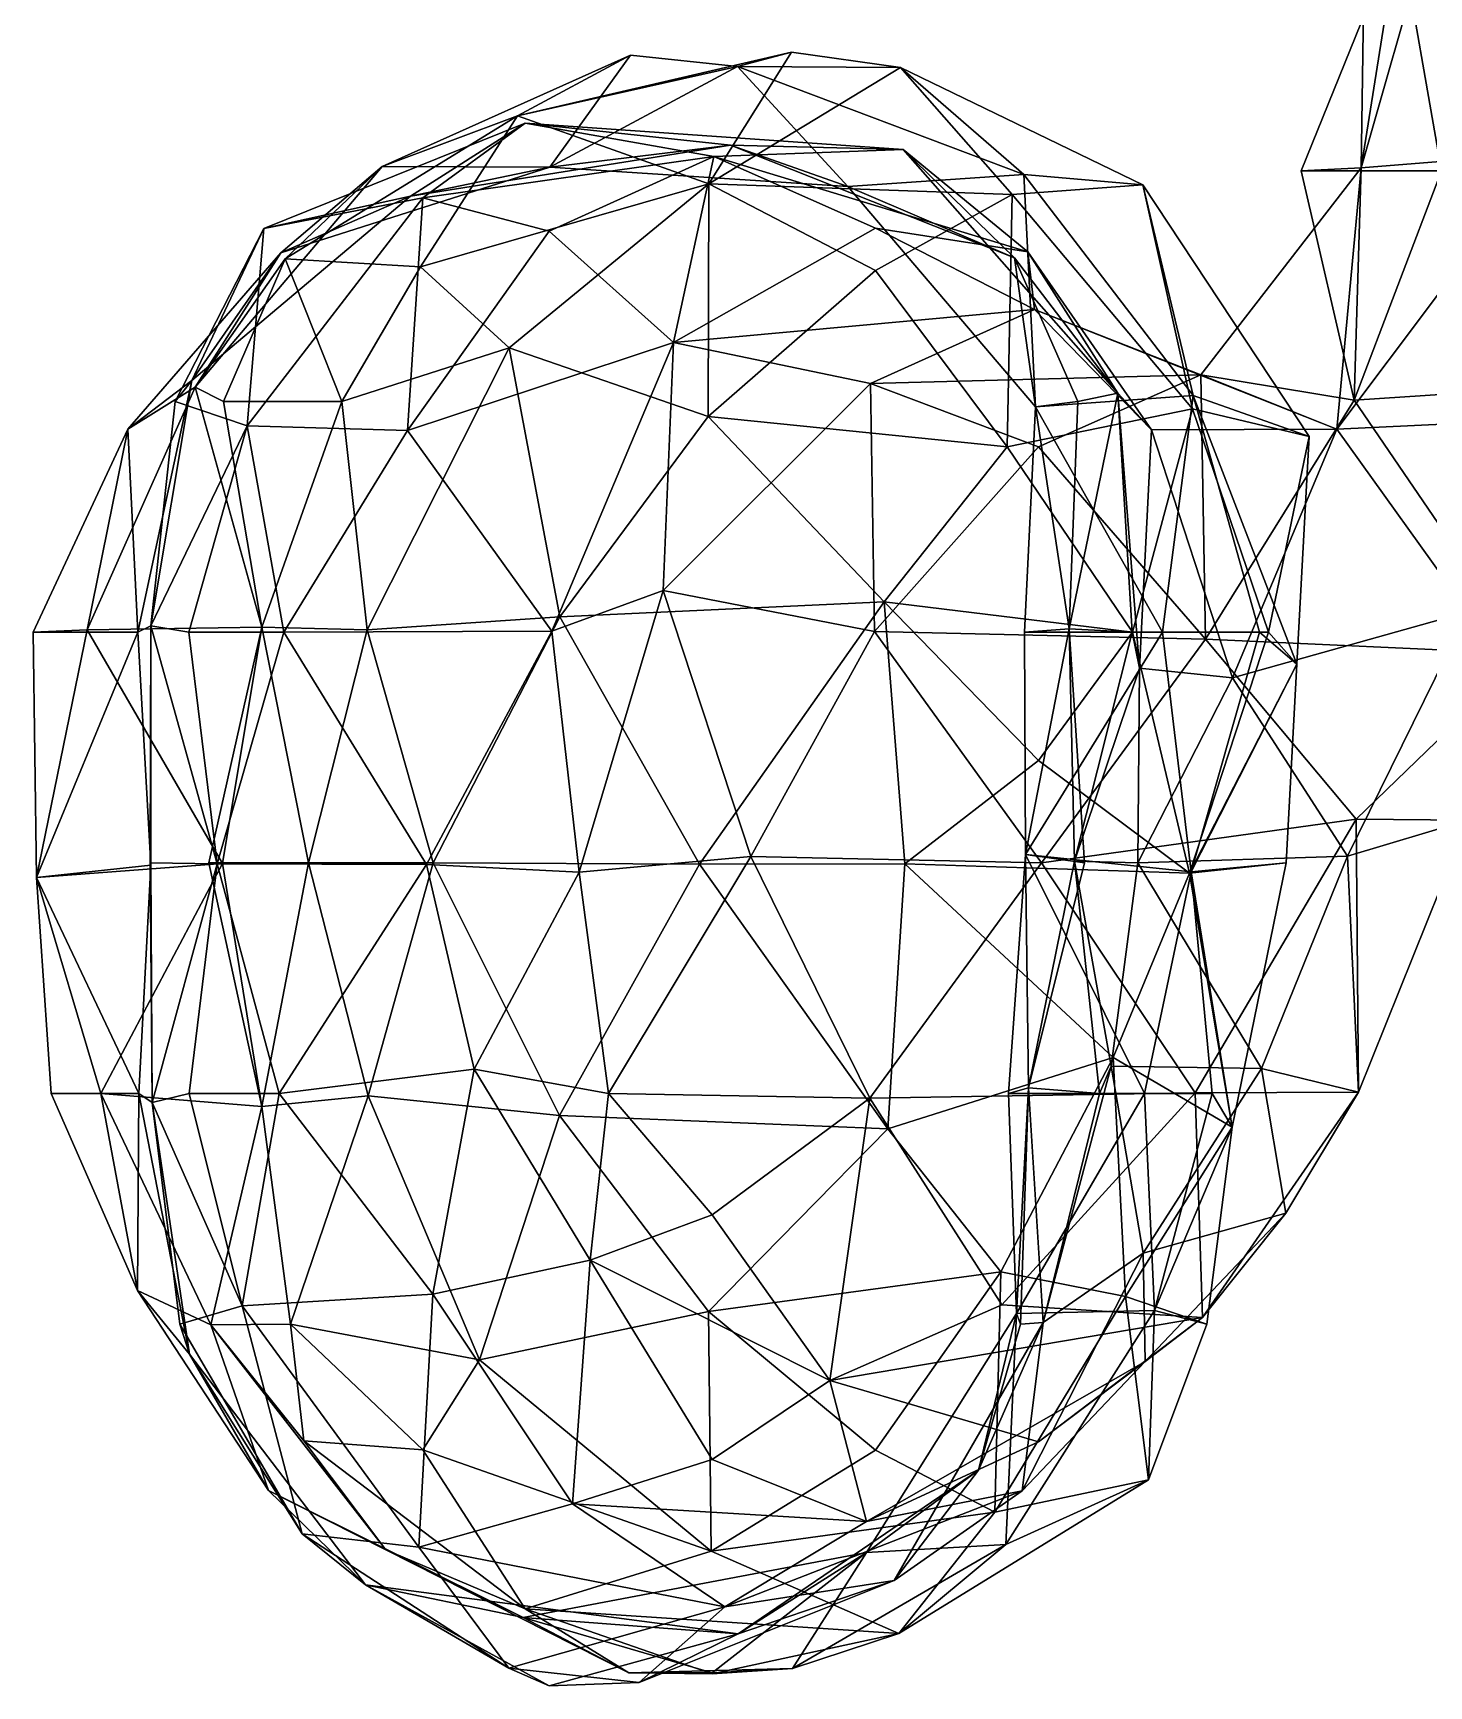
# Model space of a CAD drawing. Extents: x 290095 to 295679, y 4553756 to 4561441.
# Drawn here: x 290094.8 to 290202.6, y 4561213.1 to 4561340.8 of the extents above; entities that cross this region are included whole.
import ezdxf

# ---------------------------------------------------------------- set-up
doc = ezdxf.new("R2010")
doc.units = 0
doc.layers.add('Au_ppm_Pref_-_0_5', color=7, linetype='CONTINUOUS')

msp = doc.modelspace()

# ---------------------------------------------------------------- linework, layer by layer
at = {"layer": 'Au_ppm_Pref_-_0_5'}
for points in [[(290192.72, 4561330.16, 1615.5), (290197.35, 4561330.4, 1609.03), (290200.28, 4561348.89, 1615.16)], [(290200.28, 4561348.89, 1615.16), (290203.56, 4561330.16, 1618.64), (290192.72, 4561330.16, 1615.5)], [(290200.28, 4561348.89, 1615.16), (290197.35, 4561330.4, 1609.03), (290197.61, 4561347.98, 1609.56)], [(290200.28, 4561348.89, 1615.16), (290212.85, 4561348.08, 1620.71), (290203.56, 4561330.16, 1618.64)], [(290202.37, 4561347.98, 1605.86), (290197.35, 4561330.4, 1609.03), (290211.48, 4561331.52, 1604.12)], [(290197.61, 4561347.98, 1609.56), (290197.35, 4561330.4, 1609.03), (290202.37, 4561347.98, 1605.86)], [(290211.48, 4561331.52, 1604.12), (290218.64, 4561345.88, 1602.24), (290202.37, 4561347.98, 1605.86)], [(290140.91, 4561339.09, 1573.92), (290134.67, 4561330.45, 1579.96), (290121.72, 4561330.51, 1573.93)], [(290121.72, 4561330.51, 1573.93), (290132.18, 4561334.4, 1567.75), (290140.91, 4561339.09, 1573.92)], [(290146.95, 4561329.15, 1562.61), (290153.34, 4561339.33, 1567.98), (290132.18, 4561334.4, 1567.75)], [(290132.18, 4561334.4, 1567.75), (290153.34, 4561339.33, 1567.98), (290149.17, 4561338.22, 1573.75)], [(290140.91, 4561339.09, 1573.92), (290132.18, 4561334.4, 1567.75), (290149.17, 4561338.22, 1573.75)], [(290140.91, 4561339.09, 1573.92), (290149.17, 4561338.22, 1573.75), (290134.67, 4561330.45, 1579.96)], [(290149.17, 4561338.22, 1573.75), (290157.69, 4561328.96, 1580.25), (290134.67, 4561330.45, 1579.96)], [(290146.95, 4561329.15, 1562.61), (290161.77, 4561338.14, 1568.18), (290153.34, 4561339.33, 1567.98)], [(290146.95, 4561329.15, 1562.61), (290170.38, 4561328.34, 1562.88), (290161.77, 4561338.14, 1568.18)], [(290153.34, 4561339.33, 1567.98), (290161.77, 4561338.14, 1568.18), (290149.17, 4561338.22, 1573.75)], [(290149.17, 4561338.22, 1573.75), (290161.77, 4561338.14, 1568.18), (290171.3, 4561329.87, 1573.72)], [(290149.17, 4561338.22, 1573.75), (290171.3, 4561329.87, 1573.72), (290157.69, 4561328.96, 1580.25)], [(290170.38, 4561328.34, 1562.88), (290180.49, 4561329.09, 1567.98), (290161.77, 4561338.14, 1568.18)], [(290161.77, 4561338.14, 1568.18), (290180.49, 4561329.09, 1567.98), (290171.3, 4561329.87, 1573.72)], [(290114.22, 4561323.38, 1567.98), (290132.18, 4561334.4, 1567.75), (290121.72, 4561330.51, 1573.93)], [(290114.22, 4561323.38, 1567.98), (290124.69, 4561322.74, 1563.26), (290132.18, 4561334.4, 1567.75)], [(290132.18, 4561334.4, 1567.75), (290124.69, 4561322.74, 1563.26), (290146.95, 4561329.15, 1562.61)], [(290124.85, 4561328.09, 1596.35), (290112.57, 4561325.71, 1591.74), (290132.76, 4561333.85, 1591.75)], [(290132.76, 4561333.85, 1591.75), (290112.57, 4561325.71, 1591.74), (290123.91, 4561328.22, 1585.98)], [(290123.91, 4561328.22, 1585.98), (290148.64, 4561332.15, 1585.77), (290132.76, 4561333.85, 1591.75)], [(290132.76, 4561333.85, 1591.75), (290147.35, 4561331.27, 1597.98), (290124.85, 4561328.09, 1596.35)], [(290148.64, 4561332.15, 1585.77), (290161.98, 4561331.8, 1591.77), (290132.76, 4561333.85, 1591.75)], [(290147.35, 4561331.27, 1597.98), (290132.76, 4561333.85, 1591.75), (290161.98, 4561331.8, 1591.77)], [(290123.91, 4561328.22, 1585.98), (290134.67, 4561330.45, 1579.96), (290148.64, 4561332.15, 1585.77)], [(290148.64, 4561332.15, 1585.77), (290134.67, 4561330.45, 1579.96), (290157.69, 4561328.96, 1580.25)], [(290147.35, 4561331.27, 1597.98), (290161.98, 4561331.8, 1591.77), (290171.61, 4561323.9, 1597.74)], [(290170.58, 4561323.45, 1587.17), (290161.98, 4561331.8, 1591.77), (290148.64, 4561332.15, 1585.77)], [(290157.69, 4561328.96, 1580.25), (290170.58, 4561323.45, 1587.17), (290148.64, 4561332.15, 1585.77)], [(290171.61, 4561323.9, 1597.74), (290161.98, 4561331.8, 1591.77), (290178.56, 4561312.99, 1591.09)], [(290170.58, 4561323.45, 1587.17), (290178.56, 4561312.99, 1591.09), (290161.98, 4561331.8, 1591.77)], [(290114.22, 4561323.38, 1567.98), (290121.72, 4561330.51, 1573.93), (290107.28, 4561313.45, 1573.81)], [(290107.28, 4561313.45, 1573.81), (290121.72, 4561330.51, 1573.93), (290113.9, 4561323.84, 1579.86)], [(290113.9, 4561323.84, 1579.86), (290121.72, 4561330.51, 1573.93), (290134.67, 4561330.45, 1579.96)], [(290123.91, 4561328.22, 1585.98), (290113.9, 4561323.84, 1579.86), (290134.67, 4561330.45, 1579.96)], [(290134.62, 4561325.51, 1602.07), (290124.85, 4561328.09, 1596.35), (290147.35, 4561331.27, 1597.98)], [(290134.62, 4561325.51, 1602.07), (290147.35, 4561331.27, 1597.98), (290144.22, 4561316.9, 1604.52)], [(290144.22, 4561316.9, 1604.52), (290147.35, 4561331.27, 1597.98), (290159.82, 4561325.74, 1602.14)], [(290159.82, 4561325.74, 1602.14), (290147.35, 4561331.27, 1597.98), (290171.61, 4561323.9, 1597.74)], [(290211.48, 4561331.52, 1604.12), (290197.35, 4561330.4, 1609.03), (290195.46, 4561310.21, 1604.24)], [(290222.73, 4561311.51, 1604.2), (290211.48, 4561331.52, 1604.12), (290195.46, 4561310.21, 1604.24)], [(290146.95, 4561329.15, 1562.61), (290124.69, 4561322.74, 1563.26), (290131.53, 4561316.5, 1559.2)], [(290146.95, 4561329.15, 1562.61), (290131.53, 4561316.5, 1559.2), (290146.9, 4561311.18, 1557.99)], [(290146.9, 4561311.18, 1557.99), (290159.82, 4561322.46, 1558.67), (290146.95, 4561329.15, 1562.61)], [(290170.38, 4561328.34, 1562.88), (290146.95, 4561329.15, 1562.61), (290159.82, 4561322.46, 1558.67)], [(290172.2, 4561311.93, 1579.96), (290157.69, 4561328.96, 1580.25), (290171.3, 4561329.87, 1573.72)], [(290172.2, 4561311.93, 1579.96), (290171.3, 4561329.87, 1573.72), (290184.36, 4561312.8, 1574.16)], [(290180.49, 4561329.09, 1567.98), (290184.36, 4561312.8, 1574.16), (290171.3, 4561329.87, 1573.72)], [(290197.35, 4561330.4, 1609.03), (290196.8, 4561312.45, 1615.86), (290184.95, 4561314.4, 1609.31)], [(290197.35, 4561330.4, 1609.03), (290184.95, 4561314.4, 1609.31), (290195.46, 4561310.21, 1604.24)], [(290197.35, 4561330.4, 1609.03), (290192.72, 4561330.16, 1615.5), (290196.8, 4561312.45, 1615.86)], [(290192.72, 4561330.16, 1615.5), (290203.56, 4561330.16, 1618.64), (290196.8, 4561312.45, 1615.86)], [(290211.7, 4561313.44, 1620.78), (290196.8, 4561312.45, 1615.86), (290203.56, 4561330.16, 1618.64)], [(290112.57, 4561325.71, 1591.74), (290107.01, 4561313.97, 1585.54), (290123.91, 4561328.22, 1585.98)], [(290123.91, 4561328.22, 1585.98), (290107.01, 4561313.97, 1585.54), (290113.9, 4561323.84, 1579.86)], [(290111.29, 4561310.48, 1597.05), (290124.85, 4561328.09, 1596.35), (290123.67, 4561310.11, 1602.1)], [(290111.29, 4561310.48, 1597.05), (290112.57, 4561325.71, 1591.74), (290124.85, 4561328.09, 1596.35)], [(290124.85, 4561328.09, 1596.35), (290134.62, 4561325.51, 1602.07), (290123.67, 4561310.11, 1602.1)], [(290170.58, 4561323.45, 1587.17), (290157.69, 4561328.96, 1580.25), (290172.2, 4561311.93, 1579.96)], [(290170.38, 4561328.34, 1562.88), (290159.82, 4561322.46, 1558.67), (290169.99, 4561308.85, 1558.41)], [(290184.33, 4561311.77, 1562.2), (290170.38, 4561328.34, 1562.88), (290169.99, 4561308.85, 1558.41)], [(290184.33, 4561311.77, 1562.2), (290180.49, 4561329.09, 1567.98), (290170.38, 4561328.34, 1562.88)], [(290193.32, 4561309.65, 1567.98), (290184.36, 4561312.8, 1574.16), (290180.49, 4561329.09, 1567.98)], [(290184.33, 4561311.77, 1562.2), (290193.32, 4561309.65, 1567.98), (290180.49, 4561329.09, 1567.98)], [(290105.73, 4561312.35, 1591.74), (290112.57, 4561325.71, 1591.74), (290111.29, 4561310.48, 1597.05)], [(290105.73, 4561312.35, 1591.74), (290107.01, 4561313.97, 1585.54), (290112.57, 4561325.71, 1591.74)], [(290123.67, 4561310.11, 1602.1), (290134.62, 4561325.51, 1602.07), (290144.22, 4561316.9, 1604.52)], [(290144.22, 4561316.9, 1604.52), (290159.82, 4561325.74, 1602.14), (290172.11, 4561319.45, 1604.27)], [(290172.11, 4561319.45, 1604.27), (290159.82, 4561325.74, 1602.14), (290171.61, 4561323.9, 1597.74)], [(290113.9, 4561323.84, 1579.86), (290107.01, 4561313.97, 1585.54), (290102.07, 4561310.2, 1579.86)], [(290102.07, 4561310.2, 1579.86), (290107.28, 4561313.45, 1573.81), (290113.9, 4561323.84, 1579.86)], [(290109.47, 4561312.35, 1567.98), (290114.22, 4561323.38, 1567.98), (290107.28, 4561313.45, 1573.81)], [(290118.61, 4561312.35, 1563.45), (290114.22, 4561323.38, 1567.98), (290109.47, 4561312.35, 1567.98)], [(290118.61, 4561312.35, 1563.45), (290124.69, 4561322.74, 1563.26), (290114.22, 4561323.38, 1567.98)], [(290175.45, 4561312.35, 1585.8), (290178.56, 4561312.99, 1591.09), (290170.58, 4561323.45, 1587.17)], [(290175.45, 4561312.35, 1585.8), (290170.58, 4561323.45, 1587.17), (290172.2, 4561311.93, 1579.96)], [(290172.11, 4561319.45, 1604.27), (290171.61, 4561323.9, 1597.74), (290181.16, 4561310.17, 1598.11)], [(290171.61, 4561323.9, 1597.74), (290178.56, 4561312.99, 1591.09), (290181.16, 4561310.17, 1598.11)], [(290124.69, 4561322.74, 1563.26), (290118.61, 4561312.35, 1563.45), (290131.53, 4561316.5, 1559.2)], [(290146.9, 4561311.18, 1557.99), (290169.99, 4561308.85, 1558.41), (290159.82, 4561322.46, 1558.67)], [(290159.44, 4561313.75, 1609.83), (290144.22, 4561316.9, 1604.52), (290172.11, 4561319.45, 1604.27)], [(290159.44, 4561313.75, 1609.83), (290172.11, 4561319.45, 1604.27), (290184.95, 4561314.4, 1609.31)], [(290172.11, 4561319.45, 1604.27), (290195.46, 4561310.21, 1604.24), (290184.95, 4561314.4, 1609.31)], [(290172.11, 4561319.45, 1604.27), (290181.16, 4561310.17, 1598.11), (290195.46, 4561310.21, 1604.24)], [(290131.53, 4561316.5, 1559.2), (290118.61, 4561312.35, 1563.45), (290120.56, 4561294.7, 1560.99)], [(290135.45, 4561295.72, 1557.74), (290131.53, 4561316.5, 1559.2), (290120.56, 4561294.7, 1560.99)], [(290134.83, 4561294.62, 1603.63), (290123.67, 4561310.11, 1602.1), (290144.22, 4561316.9, 1604.52)], [(290146.9, 4561311.18, 1557.99), (290131.53, 4561316.5, 1559.2), (290135.45, 4561295.72, 1557.74)], [(290144.22, 4561316.9, 1604.52), (290143.44, 4561297.75, 1610.6), (290134.83, 4561294.62, 1603.63)], [(290159.44, 4561313.75, 1609.83), (290143.44, 4561297.75, 1610.6), (290144.22, 4561316.9, 1604.52)], [(290102.07, 4561310.2, 1579.86), (290107.01, 4561313.97, 1585.54), (290102.85, 4561294.53, 1584.41)], [(290103.84, 4561295.03, 1591.65), (290102.85, 4561294.53, 1584.41), (290107.01, 4561313.97, 1585.54)], [(290103.84, 4561295.03, 1591.65), (290107.01, 4561313.97, 1585.54), (290105.73, 4561312.35, 1591.74)], [(290184.95, 4561314.4, 1609.31), (290172.42, 4561308.85, 1614.33), (290159.44, 4561313.75, 1609.83)], [(290184.95, 4561314.4, 1609.31), (290185.31, 4561293.98, 1616.14), (290172.42, 4561308.85, 1614.33)], [(290184.95, 4561314.4, 1609.31), (290196.8, 4561312.45, 1615.86), (290185.31, 4561293.98, 1616.14)], [(290112.43, 4561294.93, 1567.63), (290107.28, 4561313.45, 1573.81), (290098.94, 4561294.72, 1574.64)], [(290107.28, 4561313.45, 1573.81), (290102.07, 4561310.2, 1579.86), (290098.94, 4561294.72, 1574.64)], [(290112.43, 4561294.93, 1567.63), (290109.47, 4561312.35, 1567.98), (290107.28, 4561313.45, 1573.81)], [(290159.44, 4561313.75, 1609.83), (290159.74, 4561294.58, 1615.53), (290143.44, 4561297.75, 1610.6)], [(290159.44, 4561313.75, 1609.83), (290172.42, 4561308.85, 1614.33), (290159.74, 4561294.58, 1615.53)], [(290182, 4561294.53, 1578.44), (290172.2, 4561311.93, 1579.96), (290184.36, 4561312.8, 1574.16)], [(290178.56, 4561312.99, 1591.09), (290174.79, 4561294.8, 1585.75), (290179.66, 4561294.53, 1591.74)], [(290178.56, 4561312.99, 1591.09), (290175.45, 4561312.35, 1585.8), (290174.79, 4561294.8, 1585.75)], [(290181.16, 4561310.17, 1598.11), (290178.56, 4561312.99, 1591.09), (290180.23, 4561291.76, 1596.7)], [(290180.23, 4561291.76, 1596.7), (290178.56, 4561312.99, 1591.09), (290179.66, 4561294.53, 1591.74)], [(290182, 4561294.53, 1578.44), (290184.36, 4561312.8, 1574.16), (290189.49, 4561294.53, 1573.92)], [(290184.36, 4561312.8, 1574.16), (290192.39, 4561292.07, 1568.91), (290189.49, 4561294.53, 1573.92)], [(290192.39, 4561292.07, 1568.91), (290184.36, 4561312.8, 1574.16), (290193.32, 4561309.65, 1567.98)], [(290196.8, 4561312.45, 1615.86), (290211.7, 4561313.44, 1620.78), (290210.17, 4561292.86, 1615.85)], [(290111.29, 4561310.48, 1597.05), (290103.84, 4561295.03, 1591.65), (290105.73, 4561312.35, 1591.74)], [(290112.43, 4561294.93, 1567.63), (290118.61, 4561312.35, 1563.45), (290109.47, 4561312.35, 1567.98)], [(290112.43, 4561294.93, 1567.63), (290120.56, 4561294.7, 1560.99), (290118.61, 4561312.35, 1563.45)], [(290184.33, 4561311.77, 1562.2), (290169.99, 4561308.85, 1558.41), (290179.68, 4561294.53, 1558.62)], [(290171.34, 4561294.53, 1579.86), (290174.79, 4561294.8, 1585.75), (290172.2, 4561311.93, 1579.96)], [(290182, 4561294.53, 1578.44), (290171.34, 4561294.53, 1579.86), (290172.2, 4561311.93, 1579.96)], [(290174.79, 4561294.8, 1585.75), (290175.45, 4561312.35, 1585.8), (290172.2, 4561311.93, 1579.96)], [(290190.2, 4561294.53, 1563.25), (290184.33, 4561311.77, 1562.2), (290179.68, 4561294.53, 1558.62)], [(290190.2, 4561294.53, 1563.25), (290193.32, 4561309.65, 1567.98), (290184.33, 4561311.77, 1562.2)], [(290185.31, 4561293.98, 1616.14), (290196.8, 4561312.45, 1615.86), (290210.17, 4561292.86, 1615.85)], [(290222.73, 4561311.51, 1604.2), (290195.46, 4561310.21, 1604.24), (290205.58, 4561296.1, 1604.95)], [(290102.85, 4561294.53, 1584.41), (290094.75, 4561294.53, 1579.86), (290102.07, 4561310.2, 1579.86)], [(290102.07, 4561310.2, 1579.86), (290094.75, 4561294.53, 1579.86), (290098.94, 4561294.72, 1574.64)], [(290111.29, 4561310.48, 1597.05), (290106.78, 4561294.53, 1597.68), (290103.84, 4561295.03, 1591.65)], [(290106.78, 4561294.53, 1597.68), (290111.29, 4561310.48, 1597.05), (290114.12, 4561294.53, 1601.4)], [(290111.29, 4561310.48, 1597.05), (290123.67, 4561310.11, 1602.1), (290114.12, 4561294.53, 1601.4)], [(290134.83, 4561294.62, 1603.63), (290114.12, 4561294.53, 1601.4), (290123.67, 4561310.11, 1602.1)], [(290146.9, 4561311.18, 1557.99), (290135.45, 4561295.72, 1557.74), (290160.51, 4561296.88, 1558.15)], [(290160.51, 4561296.88, 1558.15), (290169.99, 4561308.85, 1558.41), (290146.9, 4561311.18, 1557.99)], [(290180.23, 4561291.76, 1596.7), (290187.42, 4561291, 1601.31), (290181.16, 4561310.17, 1598.11)], [(290195.46, 4561310.21, 1604.24), (290181.16, 4561310.17, 1598.11), (290187.42, 4561291, 1601.31)], [(290195.46, 4561310.21, 1604.24), (290187.42, 4561291, 1601.31), (290205.58, 4561296.1, 1604.95)], [(290159.74, 4561294.58, 1615.53), (290172.42, 4561308.85, 1614.33), (290185.31, 4561293.98, 1616.14)], [(290160.51, 4561296.88, 1558.15), (290179.68, 4561294.53, 1558.62), (290169.99, 4561308.85, 1558.41)], [(290190.2, 4561294.53, 1563.25), (290192.39, 4561292.07, 1568.91), (290193.32, 4561309.65, 1567.98)], [(290136.94, 4561275.99, 1609.07), (290134.83, 4561294.62, 1603.63), (290143.44, 4561297.75, 1610.6)], [(290136.94, 4561275.99, 1609.07), (290143.44, 4561297.75, 1610.6), (290150.21, 4561277.2, 1614.01)], [(290143.44, 4561297.75, 1610.6), (290159.74, 4561294.58, 1615.53), (290150.21, 4561277.2, 1614.01)], [(290146.23, 4561276.62, 1557.46), (290160.51, 4561296.88, 1558.15), (290135.45, 4561295.72, 1557.74)], [(290146.23, 4561276.62, 1557.46), (290162.09, 4561276.63, 1561.18), (290160.51, 4561296.88, 1558.15)], [(290160.51, 4561296.88, 1558.15), (290162.09, 4561276.63, 1561.18), (290172.42, 4561284.61, 1558.74)], [(290160.51, 4561296.88, 1558.15), (290172.42, 4561284.61, 1558.74), (290179.68, 4561294.53, 1558.62)], [(290205.58, 4561296.1, 1604.95), (290187.42, 4561291, 1601.31), (290196.28, 4561277.24, 1603.94)], [(290205.58, 4561296.1, 1604.95), (290196.28, 4561277.24, 1603.94), (290205.58, 4561280, 1609.56)], [(290098.94, 4561294.72, 1574.64), (290094.75, 4561294.53, 1579.86), (290095.03, 4561275.58, 1579.71)], [(290109.39, 4561276.66, 1574.27), (290098.94, 4561294.72, 1574.64), (290095.03, 4561275.58, 1579.71)], [(290109.39, 4561276.66, 1574.27), (290112.43, 4561294.93, 1567.63), (290098.94, 4561294.72, 1574.64)], [(290103.84, 4561276.53, 1586.22), (290102.85, 4561294.53, 1584.41), (290103.84, 4561295.03, 1591.65)], [(290108.97, 4561276.65, 1597.89), (290103.79, 4561276.71, 1591.74), (290103.84, 4561295.03, 1591.65)], [(290103.84, 4561276.53, 1586.22), (290103.84, 4561295.03, 1591.65), (290103.79, 4561276.71, 1591.74)], [(290108.97, 4561276.65, 1597.89), (290103.84, 4561295.03, 1591.65), (290106.78, 4561294.53, 1597.68)], [(290109.39, 4561276.66, 1574.27), (290108.34, 4561276.71, 1567.98), (290112.43, 4561294.93, 1567.63)], [(290116.03, 4561276.71, 1563.18), (290112.43, 4561294.93, 1567.63), (290108.34, 4561276.71, 1567.98)], [(290116.03, 4561276.71, 1563.18), (290120.56, 4561294.7, 1560.99), (290112.43, 4561294.93, 1567.63)], [(290116.03, 4561276.71, 1563.18), (290125.67, 4561276.71, 1557.82), (290120.56, 4561294.7, 1560.99)], [(290125.67, 4561276.71, 1557.82), (290135.45, 4561295.72, 1557.74), (290120.56, 4561294.7, 1560.99)], [(290146.23, 4561276.62, 1557.46), (290135.45, 4561295.72, 1557.74), (290125.67, 4561276.71, 1557.82)], [(290171.41, 4561277.36, 1580.04), (290174.79, 4561294.8, 1585.75), (290171.34, 4561294.53, 1579.86)], [(290175.97, 4561276.71, 1585.8), (290174.79, 4561294.8, 1585.75), (290171.41, 4561277.36, 1580.04)], [(290175.97, 4561276.71, 1585.8), (290175.21, 4561276.84, 1591.74), (290174.79, 4561294.8, 1585.75)], [(290179.66, 4561294.53, 1591.74), (290174.79, 4561294.8, 1585.75), (290175.21, 4561276.84, 1591.74)], [(290102.85, 4561294.53, 1584.41), (290095.03, 4561275.58, 1579.71), (290094.75, 4561294.53, 1579.86)], [(290103.84, 4561276.53, 1586.22), (290095.03, 4561275.58, 1579.71), (290102.85, 4561294.53, 1584.41)], [(290114.12, 4561294.53, 1601.4), (290108.97, 4561276.65, 1597.89), (290106.78, 4561294.53, 1597.68)], [(290125.15, 4561276.59, 1602.23), (290108.97, 4561276.65, 1597.89), (290114.12, 4561294.53, 1601.4)], [(290134.83, 4561294.62, 1603.63), (290125.15, 4561276.59, 1602.23), (290114.12, 4561294.53, 1601.4)], [(290136.94, 4561275.99, 1609.07), (290125.15, 4561276.59, 1602.23), (290134.83, 4561294.62, 1603.63)], [(290172.66, 4561276.71, 1617.66), (290150.21, 4561277.2, 1614.01), (290159.74, 4561294.58, 1615.53)], [(290185.31, 4561293.98, 1616.14), (290172.66, 4561276.71, 1617.66), (290159.74, 4561294.58, 1615.53)], [(290171.34, 4561294.53, 1579.86), (290182, 4561294.53, 1578.44), (290171.41, 4561277.36, 1580.04)], [(290182, 4561294.53, 1578.44), (290184.21, 4561276.03, 1573.29), (290171.41, 4561277.36, 1580.04)], [(290184.09, 4561275.92, 1562.66), (290179.68, 4561294.53, 1558.62), (290172.42, 4561284.61, 1558.74)], [(290172.66, 4561276.71, 1617.66), (290185.31, 4561293.98, 1616.14), (290196.96, 4561280.09, 1614.91)], [(290180.23, 4561291.76, 1596.7), (290179.66, 4561294.53, 1591.74), (290175.21, 4561276.84, 1591.74)], [(290184.09, 4561275.92, 1562.66), (290190.2, 4561294.53, 1563.25), (290179.68, 4561294.53, 1558.62)], [(290182, 4561294.53, 1578.44), (290189.49, 4561294.53, 1573.92), (290184.21, 4561276.03, 1573.29)], [(290184.09, 4561275.92, 1562.66), (290192.39, 4561292.07, 1568.91), (290190.2, 4561294.53, 1563.25)], [(290184.21, 4561276.03, 1573.29), (290189.49, 4561294.53, 1573.92), (290192.39, 4561292.07, 1568.91)], [(290196.96, 4561280.09, 1614.91), (290185.31, 4561293.98, 1616.14), (290210.17, 4561292.86, 1615.85)], [(290210.17, 4561292.86, 1615.85), (290205.58, 4561280, 1609.56), (290196.96, 4561280.09, 1614.91)], [(290180.23, 4561291.76, 1596.7), (290175.21, 4561276.84, 1591.74), (290180.1, 4561276.71, 1598.49)], [(290180.23, 4561291.76, 1596.7), (290180.1, 4561276.71, 1598.49), (290187.42, 4561291, 1601.31)], [(290187.42, 4561291, 1601.31), (290180.1, 4561276.71, 1598.49), (290196.28, 4561277.24, 1603.94)], [(290184.09, 4561275.92, 1562.66), (290191.55, 4561276.71, 1567.98), (290192.39, 4561292.07, 1568.91)], [(290184.21, 4561276.03, 1573.29), (290192.39, 4561292.07, 1568.91), (290191.55, 4561276.71, 1567.98)], [(290184.09, 4561275.92, 1562.66), (290172.42, 4561284.61, 1558.74), (290162.09, 4561276.63, 1561.18)], [(290196.96, 4561280.09, 1614.91), (290184.53, 4561258.96, 1615.49), (290172.66, 4561276.71, 1617.66)], [(290184.53, 4561258.96, 1615.49), (290196.96, 4561280.09, 1614.91), (290197.13, 4561259.01, 1609.45)], [(290197.13, 4561259.01, 1609.45), (290205.58, 4561280, 1609.56), (290196.28, 4561277.24, 1603.94)], [(290205.58, 4561280, 1609.56), (290197.13, 4561259.01, 1609.45), (290196.96, 4561280.09, 1614.91)], [(290136.94, 4561275.99, 1609.07), (290150.21, 4561277.2, 1614.01), (290139.21, 4561258.89, 1610.92)], [(290150.21, 4561277.2, 1614.01), (290159.38, 4561258.55, 1615.7), (290139.21, 4561258.89, 1610.92)], [(290172.66, 4561276.71, 1617.66), (290159.38, 4561258.55, 1615.7), (290150.21, 4561277.2, 1614.01)], [(290171.66, 4561259.35, 1585.94), (290171.41, 4561277.36, 1580.04), (290170.1, 4561258.89, 1579.86)], [(290171.41, 4561277.36, 1580.04), (290180.6, 4561258.89, 1577.78), (290170.1, 4561258.89, 1579.86)], [(290175.97, 4561276.71, 1585.8), (290171.41, 4561277.36, 1580.04), (290171.66, 4561259.35, 1585.94)], [(290171.41, 4561277.36, 1580.04), (290184.21, 4561276.03, 1573.29), (290180.6, 4561258.89, 1577.78)], [(290175.21, 4561276.84, 1591.74), (290175.97, 4561276.71, 1585.8), (290171.66, 4561259.35, 1585.94)], [(290177.14, 4561258.89, 1591.74), (290175.21, 4561276.84, 1591.74), (290171.66, 4561259.35, 1585.94)], [(290180.1, 4561276.71, 1598.49), (290175.21, 4561276.84, 1591.74), (290178.03, 4561261.01, 1597.03)], [(290178.03, 4561261.01, 1597.03), (290175.21, 4561276.84, 1591.74), (290177.14, 4561258.89, 1591.74)], [(290180.1, 4561276.71, 1598.49), (290189.64, 4561260.84, 1602.38), (290196.28, 4561277.24, 1603.94)], [(290196.28, 4561277.24, 1603.94), (290189.64, 4561260.84, 1602.38), (290197.13, 4561259.01, 1609.45)], [(290109.39, 4561276.66, 1574.27), (290095.03, 4561275.58, 1579.71), (290100, 4561258.89, 1574.58)], [(290103.84, 4561276.53, 1586.22), (290102.93, 4561258.89, 1584.38), (290095.03, 4561275.58, 1579.71)], [(290102.93, 4561258.89, 1584.38), (290096.15, 4561258.89, 1579.86), (290095.03, 4561275.58, 1579.71)], [(290096.15, 4561258.89, 1579.86), (290100, 4561258.89, 1574.58), (290095.03, 4561275.58, 1579.71)], [(290109.39, 4561276.66, 1574.27), (290100, 4561258.89, 1574.58), (290112.42, 4561257.9, 1568.28)], [(290103.84, 4561276.53, 1586.22), (290103.96, 4561258.2, 1591.64), (290102.93, 4561258.89, 1584.38)], [(290108.97, 4561276.65, 1597.89), (290103.96, 4561258.2, 1591.64), (290103.79, 4561276.71, 1591.74)], [(290103.84, 4561276.53, 1586.22), (290103.79, 4561276.71, 1591.74), (290103.96, 4561258.2, 1591.64)], [(290108.97, 4561276.65, 1597.89), (290106.81, 4561258.89, 1597.68), (290103.96, 4561258.2, 1591.64)], [(290106.81, 4561258.89, 1597.68), (290108.97, 4561276.65, 1597.89), (290113.76, 4561258.89, 1601.57)], [(290109.39, 4561276.66, 1574.27), (290112.42, 4561257.9, 1568.28), (290108.34, 4561276.71, 1567.98)], [(290116.03, 4561276.71, 1563.18), (290108.34, 4561276.71, 1567.98), (290112.42, 4561257.9, 1568.28)], [(290113.76, 4561258.89, 1601.57), (290108.97, 4561276.65, 1597.89), (290125.15, 4561276.59, 1602.23)], [(290112.42, 4561257.9, 1568.28), (290120.64, 4561258.72, 1561.66), (290116.03, 4561276.71, 1563.18)], [(290125.15, 4561276.59, 1602.23), (290128.84, 4561260.77, 1604.33), (290113.76, 4561258.89, 1601.57)], [(290116.03, 4561276.71, 1563.18), (290120.64, 4561258.72, 1561.66), (290125.67, 4561276.71, 1557.82)], [(290125.67, 4561276.71, 1557.82), (290120.64, 4561258.72, 1561.66), (290135.42, 4561257.21, 1557.81)], [(290136.94, 4561275.99, 1609.07), (290128.84, 4561260.77, 1604.33), (290125.15, 4561276.59, 1602.23)], [(290146.23, 4561276.62, 1557.46), (290125.67, 4561276.71, 1557.82), (290135.42, 4561257.21, 1557.81)], [(290136.94, 4561275.99, 1609.07), (290139.21, 4561258.89, 1610.92), (290128.84, 4561260.77, 1604.33)], [(290146.23, 4561276.62, 1557.46), (290135.42, 4561257.21, 1557.81), (290160.77, 4561256.16, 1558.36)], [(290146.23, 4561276.62, 1557.46), (290160.77, 4561256.16, 1558.36), (290162.09, 4561276.63, 1561.18)], [(290184.53, 4561258.96, 1615.49), (290159.38, 4561258.55, 1615.7), (290172.66, 4561276.71, 1617.66)], [(290178.19, 4561261.68, 1560.15), (290162.09, 4561276.63, 1561.18), (290160.77, 4561256.16, 1558.36)], [(290184.09, 4561275.92, 1562.66), (290162.09, 4561276.63, 1561.18), (290178.19, 4561261.68, 1560.15)], [(290178.03, 4561261.01, 1597.03), (290189.64, 4561260.84, 1602.38), (290180.1, 4561276.71, 1598.49)], [(290184.09, 4561275.92, 1562.66), (290178.19, 4561261.68, 1560.15), (290187.38, 4561256.3, 1567.95)], [(290180.6, 4561258.89, 1577.78), (290184.21, 4561276.03, 1573.29), (290185.84, 4561258.89, 1573.92)], [(290184.09, 4561275.92, 1562.66), (290187.38, 4561256.3, 1567.95), (290191.55, 4561276.71, 1567.98)], [(290184.21, 4561276.03, 1573.29), (290191.55, 4561276.71, 1567.98), (290187.38, 4561256.3, 1567.95)], [(290184.21, 4561276.03, 1573.29), (290187.38, 4561256.3, 1567.95), (290185.84, 4561258.89, 1573.92)], [(290160.77, 4561256.16, 1558.36), (290169.5, 4561245.12, 1558.83), (290178.19, 4561261.68, 1560.15)], [(290179.13, 4561243.23, 1562.63), (290178.19, 4561261.68, 1560.15), (290169.5, 4561245.12, 1558.83)], [(290178.19, 4561261.68, 1560.15), (290179.13, 4561243.23, 1562.63), (290187.38, 4561256.3, 1567.95)], [(290113.76, 4561258.89, 1601.57), (290128.84, 4561260.77, 1604.33), (290125.63, 4561243.4, 1603.15)], [(290128.84, 4561260.77, 1604.33), (290137.78, 4561246.02, 1607.97), (290125.63, 4561243.4, 1603.15)], [(290128.84, 4561260.77, 1604.33), (290139.21, 4561258.89, 1610.92), (290137.78, 4561246.02, 1607.97)], [(290180.51, 4561246.57, 1598.63), (290178.03, 4561261.01, 1597.03), (290172.78, 4561241.22, 1591.58)], [(290178.03, 4561261.01, 1597.03), (290177.14, 4561258.89, 1591.74), (290172.78, 4561241.22, 1591.58)], [(290189.64, 4561260.84, 1602.38), (290178.03, 4561261.01, 1597.03), (290180.51, 4561246.57, 1598.63)], [(290189.64, 4561260.84, 1602.38), (290180.51, 4561246.57, 1598.63), (290191.54, 4561249.66, 1603.62)], [(290189.64, 4561260.84, 1602.38), (290191.54, 4561249.66, 1603.62), (290197.13, 4561259.01, 1609.45)], [(290169.6, 4561242.58, 1613.67), (290159.38, 4561258.55, 1615.7), (290184.53, 4561258.96, 1615.49)], [(290169.6, 4561242.58, 1613.67), (290184.53, 4561258.96, 1615.49), (290185.09, 4561241.61, 1609.71)], [(290171.66, 4561259.35, 1585.94), (290170.1, 4561258.89, 1579.86), (290170.71, 4561241.92, 1579.87)], [(290171.66, 4561259.35, 1585.94), (290170.71, 4561241.92, 1579.87), (290171.02, 4561241.08, 1585.8)], [(290171.02, 4561241.08, 1585.8), (290172.78, 4561241.22, 1591.58), (290171.66, 4561259.35, 1585.94)], [(290177.14, 4561258.89, 1591.74), (290171.66, 4561259.35, 1585.94), (290172.78, 4561241.22, 1591.58)], [(290184.53, 4561258.96, 1615.49), (290197.13, 4561259.01, 1609.45), (290185.09, 4561241.61, 1609.71)], [(290197.13, 4561259.01, 1609.45), (290191.54, 4561249.66, 1603.62), (290185.09, 4561241.61, 1609.71)], [(290102.93, 4561258.89, 1584.38), (290102.82, 4561243.68, 1579.86), (290096.15, 4561258.89, 1579.86)], [(290096.15, 4561258.89, 1579.86), (290102.82, 4561243.68, 1579.86), (290100, 4561258.89, 1574.58)], [(290112.42, 4561257.9, 1568.28), (290100, 4561258.89, 1574.58), (290108.48, 4561241.04, 1573.94)], [(290100, 4561258.89, 1574.58), (290102.82, 4561243.68, 1579.86), (290108.48, 4561241.04, 1573.94)], [(290102.93, 4561258.89, 1584.38), (290106.83, 4561238.76, 1585.63), (290102.82, 4561243.68, 1579.86)], [(290103.96, 4561258.2, 1591.64), (290106.83, 4561238.76, 1585.63), (290102.93, 4561258.89, 1584.38)], [(290103.96, 4561258.2, 1591.64), (290106.81, 4561258.89, 1597.68), (290110.91, 4561242.5, 1597.17)], [(290106.09, 4561241.08, 1591.74), (290103.96, 4561258.2, 1591.64), (290110.91, 4561242.5, 1597.17)], [(290103.96, 4561258.2, 1591.64), (290106.09, 4561241.08, 1591.74), (290106.83, 4561238.76, 1585.63)], [(290113.76, 4561258.89, 1601.57), (290110.91, 4561242.5, 1597.17), (290106.81, 4561258.89, 1597.68)], [(290112.42, 4561257.9, 1568.28), (290108.48, 4561241.04, 1573.94), (290114.63, 4561241.08, 1566.74)], [(290113.76, 4561258.89, 1601.57), (290125.63, 4561243.4, 1603.15), (290110.91, 4561242.5, 1597.17)], [(290114.63, 4561241.08, 1566.74), (290120.64, 4561258.72, 1561.66), (290112.42, 4561257.9, 1568.28)], [(290120.64, 4561258.72, 1561.66), (290114.63, 4561241.08, 1566.74), (290129.24, 4561238.34, 1560.27)], [(290135.42, 4561257.21, 1557.81), (290120.64, 4561258.72, 1561.66), (290129.24, 4561238.34, 1560.27)], [(290139.21, 4561258.89, 1610.92), (290147.22, 4561249.52, 1612.68), (290137.78, 4561246.02, 1607.97)], [(290139.21, 4561258.89, 1610.92), (290159.38, 4561258.55, 1615.7), (290147.22, 4561249.52, 1612.68)], [(290159.38, 4561258.55, 1615.7), (290156.3, 4561236.73, 1610.44), (290147.22, 4561249.52, 1612.68)], [(290156.3, 4561236.73, 1610.44), (290159.38, 4561258.55, 1615.7), (290169.6, 4561242.58, 1613.67)], [(290170.71, 4561241.92, 1579.87), (290170.1, 4561258.89, 1579.86), (290180.6, 4561258.89, 1577.78)], [(290170.71, 4561241.92, 1579.87), (290180.6, 4561258.89, 1577.78), (290181.38, 4561242.15, 1573.39)], [(290180.6, 4561258.89, 1577.78), (290185.84, 4561258.89, 1573.92), (290181.38, 4561242.15, 1573.39)], [(290181.38, 4561242.15, 1573.39), (290185.84, 4561258.89, 1573.92), (290187.38, 4561256.3, 1567.95)], [(290135.42, 4561257.21, 1557.81), (290129.24, 4561238.34, 1560.27), (290146.93, 4561242.06, 1558.02)], [(290160.77, 4561256.16, 1558.36), (290135.42, 4561257.21, 1557.81), (290146.93, 4561242.06, 1558.02)], [(290146.93, 4561242.06, 1558.02), (290169.5, 4561245.12, 1558.83), (290160.77, 4561256.16, 1558.36)], [(290185.43, 4561241.08, 1567.98), (290187.38, 4561256.3, 1567.95), (290179.13, 4561243.23, 1562.63)], [(290181.38, 4561242.15, 1573.39), (290187.38, 4561256.3, 1567.95), (290185.43, 4561241.08, 1567.98)], [(290137.78, 4561246.02, 1607.97), (290147.22, 4561249.52, 1612.68), (290156.3, 4561236.73, 1610.44)], [(290191.54, 4561249.66, 1603.62), (290180.51, 4561246.57, 1598.63), (290180.66, 4561238.2, 1602.64)], [(290191.54, 4561249.66, 1603.62), (290180.66, 4561238.2, 1602.64), (290185.09, 4561241.61, 1609.71)], [(290180.51, 4561246.57, 1598.63), (290172.78, 4561241.22, 1591.58), (290171.16, 4561228.22, 1598.74)], [(290180.66, 4561238.2, 1602.64), (290180.51, 4561246.57, 1598.63), (290171.16, 4561228.22, 1598.74)], [(290125.63, 4561243.4, 1603.15), (290137.78, 4561246.02, 1607.97), (290136.42, 4561227.22, 1603.15)], [(290137.78, 4561246.02, 1607.97), (290147.22, 4561230.63, 1607.1), (290136.42, 4561227.22, 1603.15)], [(290137.78, 4561246.02, 1607.97), (290156.3, 4561236.73, 1610.44), (290147.22, 4561230.63, 1607.1)], [(290146.93, 4561242.06, 1558.02), (290159.82, 4561231.36, 1558.8), (290169.5, 4561245.12, 1558.83)], [(290169.05, 4561226.56, 1563.5), (290169.5, 4561245.12, 1558.83), (290159.82, 4561231.36, 1558.8)], [(290169.05, 4561226.56, 1563.5), (290179.13, 4561243.23, 1562.63), (290169.5, 4561245.12, 1558.83)], [(290102.82, 4561243.68, 1579.86), (290106.83, 4561238.76, 1585.63), (290112.95, 4561228.24, 1579.86)], [(290112.95, 4561228.24, 1579.86), (290108.48, 4561241.04, 1573.94), (290102.82, 4561243.68, 1579.86)], [(290106.09, 4561241.08, 1591.74), (290110.91, 4561242.5, 1597.17), (290115.55, 4561224.89, 1591.74)], [(290125.63, 4561243.4, 1603.15), (290124.55, 4561223.86, 1597.31), (290110.91, 4561242.5, 1597.17)], [(290110.91, 4561242.5, 1597.17), (290124.55, 4561223.86, 1597.31), (290115.55, 4561224.89, 1591.74)], [(290125.63, 4561243.4, 1603.15), (290136.42, 4561227.22, 1603.15), (290124.55, 4561223.86, 1597.31)], [(290156.3, 4561236.73, 1610.44), (290169.6, 4561242.58, 1613.67), (290185.09, 4561241.61, 1609.71)], [(290179.13, 4561243.23, 1562.63), (290169.05, 4561226.56, 1563.5), (290180.91, 4561229.07, 1567.98)], [(290179.13, 4561243.23, 1562.63), (290180.91, 4561229.07, 1567.98), (290185.43, 4561241.08, 1567.98)], [(290106.09, 4561241.08, 1591.74), (290115.55, 4561224.89, 1591.74), (290106.83, 4561238.76, 1585.63)], [(290115.66, 4561232.08, 1567.98), (290114.63, 4561241.08, 1566.74), (290108.48, 4561241.04, 1573.94)], [(290124.87, 4561231.37, 1563.4), (290129.24, 4561238.34, 1560.27), (290114.63, 4561241.08, 1566.74)], [(290114.63, 4561241.08, 1566.74), (290115.66, 4561232.08, 1567.98), (290124.87, 4561231.37, 1563.4)], [(290146.93, 4561242.06, 1558.02), (290129.24, 4561238.34, 1560.27), (290147.14, 4561223.55, 1562.23)], [(290146.93, 4561242.06, 1558.02), (290147.14, 4561223.55, 1562.23), (290159.82, 4561231.36, 1558.8)], [(290156.3, 4561236.73, 1610.44), (290185.09, 4561241.61, 1609.71), (290172.42, 4561232, 1606.64)], [(290167.79, 4561229.81, 1585.8), (290170.71, 4561241.92, 1579.87), (290159.14, 4561223.46, 1579.89)], [(290170.71, 4561241.92, 1579.87), (290169.89, 4561224.07, 1573.39), (290159.14, 4561223.46, 1579.89)], [(290172.78, 4561241.22, 1591.58), (290161.27, 4561221.28, 1591.79), (290171.16, 4561228.22, 1598.74)], [(290172.78, 4561241.22, 1591.58), (290167.79, 4561229.81, 1585.8), (290161.27, 4561221.28, 1591.79)], [(290171.02, 4561241.08, 1585.8), (290170.71, 4561241.92, 1579.87), (290167.79, 4561229.81, 1585.8)], [(290167.79, 4561229.81, 1585.8), (290172.78, 4561241.22, 1591.58), (290171.02, 4561241.08, 1585.8)], [(290170.71, 4561241.92, 1579.87), (290181.38, 4561242.15, 1573.39), (290169.89, 4561224.07, 1573.39)], [(290180.91, 4561229.07, 1567.98), (290169.89, 4561224.07, 1573.39), (290181.38, 4561242.15, 1573.39)], [(290180.66, 4561238.2, 1602.64), (290172.42, 4561232, 1606.64), (290185.09, 4561241.61, 1609.71)], [(290185.43, 4561241.08, 1567.98), (290180.91, 4561229.07, 1567.98), (290181.38, 4561242.15, 1573.39)], [(290122.01, 4561223.65, 1573.92), (290115.66, 4561232.08, 1567.98), (290108.48, 4561241.04, 1573.94)], [(290122.01, 4561223.65, 1573.92), (290108.48, 4561241.04, 1573.94), (290112.95, 4561228.24, 1579.86)], [(290106.83, 4561238.76, 1585.63), (290115.55, 4561224.89, 1591.74), (290120.43, 4561220.95, 1585.78)], [(290106.83, 4561238.76, 1585.63), (290120.43, 4561220.95, 1585.78), (290112.95, 4561228.24, 1579.86)], [(290124.87, 4561231.37, 1563.4), (290147.14, 4561223.55, 1562.23), (290129.24, 4561238.34, 1560.27)], [(290180.66, 4561238.2, 1602.64), (290159.13, 4561225.84, 1603.41), (290172.42, 4561232, 1606.64)], [(290159.13, 4561225.84, 1603.41), (290180.66, 4561238.2, 1602.64), (290171.16, 4561228.22, 1598.74)], [(290147.22, 4561230.63, 1607.1), (290156.3, 4561236.73, 1610.44), (290159.13, 4561225.84, 1603.41)], [(290159.13, 4561225.84, 1603.41), (290156.3, 4561236.73, 1610.44), (290172.42, 4561232, 1606.64)], [(290132.77, 4561219.11, 1567.75), (290115.66, 4561232.08, 1567.98), (290122.01, 4561223.65, 1573.92)], [(290124.87, 4561231.37, 1563.4), (290115.66, 4561232.08, 1567.98), (290132.77, 4561219.11, 1567.75)], [(290147.14, 4561223.55, 1562.23), (290124.87, 4561231.37, 1563.4), (290132.77, 4561219.11, 1567.75)], [(290147.14, 4561223.55, 1562.23), (290169.05, 4561226.56, 1563.5), (290159.82, 4561231.36, 1558.8)], [(290159.13, 4561225.84, 1603.41), (290136.42, 4561227.22, 1603.15), (290147.22, 4561230.63, 1607.1)], [(290167.79, 4561229.81, 1585.8), (290149.22, 4561217.17, 1585.8), (290161.27, 4561221.28, 1591.79)], [(290149.22, 4561217.17, 1585.8), (290167.79, 4561229.81, 1585.8), (290159.14, 4561223.46, 1579.89)], [(290169.89, 4561224.07, 1573.39), (290180.91, 4561229.07, 1567.98), (290161.63, 4561217.19, 1568.09)], [(290161.63, 4561217.19, 1568.09), (290180.91, 4561229.07, 1567.98), (290169.05, 4561226.56, 1563.5)], [(290112.95, 4561228.24, 1579.86), (290120.43, 4561220.95, 1585.78), (290132.61, 4561218.42, 1579.87)], [(290122.01, 4561223.65, 1573.92), (290112.95, 4561228.24, 1579.86), (290132.61, 4561218.42, 1579.87)], [(290124.55, 4561223.86, 1597.31), (290136.42, 4561227.22, 1603.15), (290148.2, 4561219.26, 1598.05)], [(290148.2, 4561219.26, 1598.05), (290136.42, 4561227.22, 1603.15), (290159.13, 4561225.84, 1603.41)], [(290159.13, 4561225.84, 1603.41), (290171.16, 4561228.22, 1598.74), (290148.2, 4561219.26, 1598.05)], [(290171.16, 4561228.22, 1598.74), (290161.27, 4561221.28, 1591.79), (290148.2, 4561219.26, 1598.05)], [(290147.14, 4561223.55, 1562.23), (290161.63, 4561217.19, 1568.09), (290169.05, 4561226.56, 1563.5)], [(290131.51, 4561214.51, 1593.19), (290115.55, 4561224.89, 1591.74), (290124.55, 4561223.86, 1597.31)], [(290115.55, 4561224.89, 1591.74), (290131.51, 4561214.51, 1593.19), (290120.43, 4561220.95, 1585.78)], [(290140.78, 4561214.15, 1573.92), (290132.77, 4561219.11, 1567.75), (290122.01, 4561223.65, 1573.92)], [(290122.01, 4561223.65, 1573.92), (290132.61, 4561218.42, 1579.87), (290140.78, 4561214.15, 1573.92)], [(290124.55, 4561223.86, 1597.31), (290148.2, 4561219.26, 1598.05), (290131.51, 4561214.51, 1593.19)], [(290132.61, 4561218.42, 1579.87), (290149.22, 4561217.17, 1585.8), (290159.14, 4561223.46, 1579.89)], [(290159.14, 4561223.46, 1579.89), (290147.22, 4561214.15, 1576.96), (290132.61, 4561218.42, 1579.87)], [(290147.14, 4561223.55, 1562.23), (290132.77, 4561219.11, 1567.75), (290161.63, 4561217.19, 1568.09)], [(290159.14, 4561223.46, 1579.89), (290153.41, 4561214.5, 1573.92), (290147.22, 4561214.15, 1576.96)], [(290159.14, 4561223.46, 1579.89), (290169.89, 4561224.07, 1573.39), (290153.41, 4561214.5, 1573.92)], [(290169.89, 4561224.07, 1573.39), (290161.63, 4561217.19, 1568.09), (290153.41, 4561214.5, 1573.92)], [(290149.22, 4561217.17, 1585.8), (290120.43, 4561220.95, 1585.78), (290134.62, 4561213.14, 1588.37)], [(290149.22, 4561217.17, 1585.8), (290132.61, 4561218.42, 1579.87), (290120.43, 4561220.95, 1585.78)], [(290131.51, 4561214.51, 1593.19), (290134.62, 4561213.14, 1588.37), (290120.43, 4561220.95, 1585.78)], [(290148.2, 4561219.26, 1598.05), (290161.27, 4561221.28, 1591.79), (290141.58, 4561213.41, 1591.74)], [(290161.27, 4561221.28, 1591.79), (290149.22, 4561217.17, 1585.8), (290141.58, 4561213.41, 1591.74)], [(290131.51, 4561214.51, 1593.19), (290148.2, 4561219.26, 1598.05), (290141.58, 4561213.41, 1591.74)], [(290140.78, 4561214.15, 1573.92), (290132.61, 4561218.42, 1579.87), (290147.22, 4561214.15, 1576.96)], [(290147.22, 4561214.08, 1570.86), (290132.77, 4561219.11, 1567.75), (290140.78, 4561214.15, 1573.92)], [(290132.77, 4561219.11, 1567.75), (290147.22, 4561214.08, 1570.86), (290161.63, 4561217.19, 1568.09)], [(290141.58, 4561213.41, 1591.74), (290149.22, 4561217.17, 1585.8), (290134.62, 4561213.14, 1588.37)], [(290147.22, 4561214.08, 1570.86), (290153.41, 4561214.5, 1573.92), (290161.63, 4561217.19, 1568.09)], [(290141.58, 4561213.41, 1591.74), (290134.62, 4561213.14, 1588.37), (290131.51, 4561214.51, 1593.19)], [(290153.41, 4561214.5, 1573.92), (290140.78, 4561214.15, 1573.92), (290147.22, 4561214.15, 1576.96)], [(290140.78, 4561214.15, 1573.92), (290153.41, 4561214.5, 1573.92), (290147.22, 4561214.08, 1570.86)]]:
    msp.add_3dface(points, dxfattribs=at)

doc.saveas('drawing.dxf')
